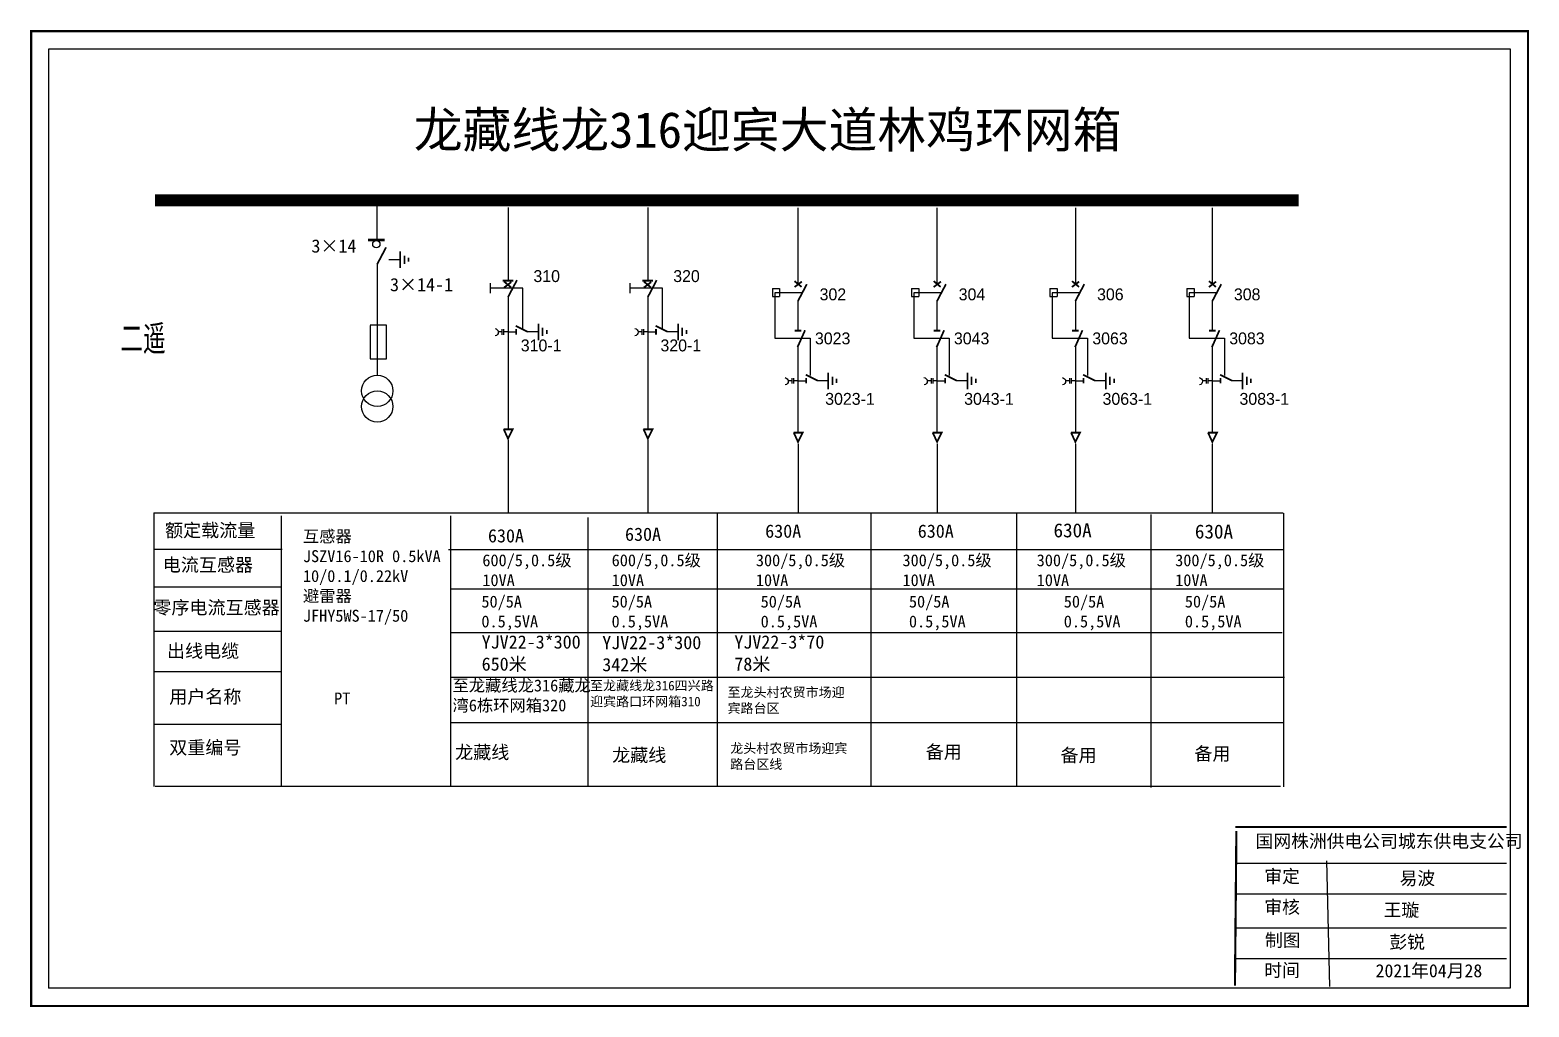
# Model space of a CAD drawing. Extents: x -188 to 199, y -69 to 98.
# Drawn here: x 73.6 to 199.3, y 15.9 to 97.8 of the extents above; entities that cross this region are included whole.
import ezdxf

# ---------------------------------------------------------------- set-up
doc = ezdxf.new("R2010")
doc.units = 0
doc.header["$LTSCALE"] = 0.774411
doc.linetypes.add('ACAD_ISO02W100', pattern=[15, 12, -3])
doc.linetypes.add('CENTER', pattern=[50.8, 31.75, -6.35, 6.35, -6.35])
doc.layers.get('0').update_dxf_attribs({"linetype": 'CONTINUOUS'})
doc.layers.add('2', color=7, linetype='CONTINUOUS')
doc.layers.add('3', color=7, linetype='CONTINUOUS')
doc.styles.add('hztxt_txtstyle_0.00_0_0', font='simkai.ttf')
doc.styles.add('hztxt_txtstyle_1.80_0_0', font='', dxfattribs={"height": 1.8, "bigfont": 'hztxt.shx'})
doc.styles.add('hztxt_txtstyle_2.70_0_0', font='simkai.ttf', dxfattribs={"height": 2.7})
doc.styles.add('字体', font='', dxfattribs={"height": 2.5})
doc.styles.add('宋体', font='', dxfattribs={"width": 0.65})
doc.styles.get('hztxt_txtstyle_1.80_0_0').set_extended_font_data('hztxt')
doc.styles.get('字体').set_extended_font_data('SimSun')
doc.styles.get('宋体').set_extended_font_data('SimSun')

# ---------------------------------------------------------------- blocks, each defined once
blk = doc.blocks.new('JD')
for points in [[(-2, 0.2), (-2, -0.2), (2, 0.2), (2, -0.2)], [(1, -1.2), (1, -0.8), (-1, -1.2), (-1, -0.8)], [(-0.5, -1.8), (-0.5, -2.2), (0.5, -1.8), (0.5, -2.2)]]:
    blk.add_trace(points)

msp = doc.modelspace()

# ---------------------------------------------------------------- linework, layer by layer
at = {"linetype": 'Continuous'}
msp.add_line((75.16, 96.17), (75.16, 17.46), dxfattribs=at)
at = {"color": 0}
for p, q in [((102.7, 83.5), (102.7, 80.22)), ((113.69, 82.9), (113.69, 76.79)), ((125.41, 82.9), (125.41, 76.79)), ((137.99, 82.87), (137.99, 76.45)), ((149.65, 82.87), (149.65, 76.45)), ((161.25, 82.87), (161.25, 76.45)), ((172.73, 82.87), (172.73, 76.45)), ((102.72, 78.18), (102.72, 68.86)), ((103.7, 78.55), (104.64, 78.55)), ((113.69, 75.43), (113.69, 64.33)), ((125.41, 75.43), (125.41, 64.33)), ((135.86, 76.11), (136.46, 76.11)), ((135.86, 76.11), (135.86, 75.44)), ((135.86, 75.44), (136.46, 75.44)), ((136.46, 76.11), (136.46, 75.44)), ((147.52, 76.11), (148.12, 76.11)), ((147.52, 76.11), (147.52, 75.44)), ((147.52, 75.44), (148.12, 75.44)), ((148.12, 76.11), (148.12, 75.44)), ((159.12, 76.11), (159.72, 76.11)), ((159.12, 76.11), (159.12, 75.44)), ((159.12, 75.44), (159.72, 75.44)), ((159.72, 76.11), (159.72, 75.44)), ((170.6, 76.11), (171.2, 76.11)), ((170.6, 76.11), (170.6, 75.44)), ((170.6, 75.44), (171.2, 75.44)), ((171.2, 76.11), (171.2, 75.44)), ((137.99, 75.09), (137.99, 72.62)), ((149.65, 75.09), (149.65, 72.62)), ((161.25, 75.09), (161.25, 72.62)), ((172.73, 75.09), (172.73, 72.62)), ((113.69, 72.48), (114.38, 72.48)), ((115.28, 72.5), (116.22, 72.5)), ((125.41, 72.48), (126.1, 72.48)), ((127, 72.5), (127.94, 72.5)), ((137.99, 71.38), (137.99, 64.07)), ((149.65, 71.38), (149.65, 64.07)), ((161.25, 71.38), (161.25, 64.07)), ((172.73, 71.38), (172.73, 64.07)), ((137.99, 68.38), (138.69, 68.38)), ((139.59, 68.4), (140.53, 68.4)), ((149.65, 68.38), (150.34, 68.38)), ((151.25, 68.4), (152.19, 68.4)), ((161.25, 68.38), (161.94, 68.38)), ((162.84, 68.4), (163.78, 68.4)), ((172.73, 68.38), (173.42, 68.38)), ((174.32, 68.4), (175.26, 68.4)), ((94.76, 54.23), (84.06, 54.23)), ((94.72, 51.08), (84.02, 51.08)), ((94.72, 47.36), (84.02, 47.36)), ((94.68, 43.97), (83.98, 43.97)), ((94.72, 39.56), (84.02, 39.56))]:
    msp.add_line(p, q, dxfattribs=at)
at = {"color": 0, "linetype": 'ACAD_ISO02W100'}
for p, q in [((138.29, 75.76), (136.05, 75.76)), ((136.05, 75.76), (136.05, 71.95)), ((149.95, 75.76), (147.71, 75.76)), ((147.71, 75.76), (147.71, 71.95)), ((161.55, 75.76), (159.31, 75.76)), ((159.31, 75.76), (159.31, 71.95)), ((173.03, 75.76), (170.79, 75.76)), ((170.79, 75.76), (170.79, 71.95)), ((136.05, 71.95), (139.01, 71.95)), ((139.01, 71.95), (139.01, 68.81)), ((147.71, 71.95), (150.67, 71.95)), ((150.67, 71.95), (150.67, 68.81)), ((159.31, 71.95), (162.26, 71.95)), ((162.26, 71.95), (162.26, 68.81)), ((170.79, 71.95), (173.74, 71.95)), ((173.74, 71.95), (173.74, 68.81))]:
    msp.add_line(p, q, dxfattribs=at)
at = {"color": 0, "linetype": 'CENTER'}
for p, q in [((113.69, 63.43), (113.69, 57.29)), ((125.41, 63.43), (125.41, 57.29)), ((138, 63.09), (138, 57.33)), ((149.66, 63.09), (149.66, 57.33)), ((161.25, 63.09), (161.25, 57.33)), ((172.73, 63.09), (172.73, 57.33))]:
    msp.add_line(p, q, dxfattribs=at)
at = {"color": 0, "linetype": 'Continuous'}
for p, q in [((84, 57.31), (178.66, 57.31)), ((84.04, 34.36), (84.04, 57.31)), ((94.67, 57.06), (94.67, 34.37)), ((108.87, 57.06), (108.87, 34.37)), ((120.39, 56.91), (120.39, 34.38)), ((131.22, 57.26), (131.22, 34.37)), ((144.11, 57.26), (144.11, 34.37)), ((156.31, 57.25), (156.31, 34.35)), ((167.58, 57.17), (167.58, 34.28)), ((178.71, 57.29), (178.71, 34.35)), ((108.7, 54.24), (178.69, 54.24)), ((108.87, 50.95), (178.71, 50.95)), ((108.87, 47.27), (178.6, 47.27)), ((108.87, 43.54), (178.79, 43.54)), ((108.87, 39.74), (178.69, 39.74)), ((178.45, 34.36), (84.11, 34.36)), ((174.65, 27.96), (197.4, 27.96)), ((182.31, 28.13), (182.55, 17.62)), ((174.65, 25.37), (197.4, 25.37)), ((174.65, 22.54), (197.4, 22.54)), ((174.65, 19.95), (197.4, 19.95))]:
    msp.add_line(p, q, dxfattribs=at)
at = {"color": 0, "linetype": 'Continuous', "const_width": 0.182}
msp.add_lwpolyline([(73.71, 97.68), (199.19, 97.68), (199.19, 15.98), (73.71, 15.98)], close=True, dxfattribs=at)
at = {"color": 0, "linetype": 'Continuous'}
msp.add_lwpolyline([(75.18, 96.21), (197.71, 96.21), (197.71, 17.46), (75.16, 17.46)], dxfattribs=at)
at = {"color": 0}
for points, const_width in [([(84.11, 83.5), (179.96, 83.5)], 0.998), ([(101.95, 80.17), (103.35, 80.17)], 0.238), ([(102.72, 78.14), (103.47, 79.56)], 0.15), ([(113.25, 76.77), (114.13, 76.77)], 0.15), ([(113.36, 76.19), (113.97, 76.65)], 0.15), ([(113.36, 76.69), (113.95, 76.2)], 0.15), ([(113.69, 75.39), (114.44, 76.81)], 0.15), ([(124.96, 76.77), (125.85, 76.77)], 0.15), ([(125.08, 76.19), (125.69, 76.65)], 0.15), ([(125.08, 76.69), (125.67, 76.2)], 0.15), ([(125.41, 75.39), (126.15, 76.81)], 0.15), ([(137.71, 76.23), (138.32, 76.69)], 0.15), ([(137.71, 76.73), (138.3, 76.24)], 0.15), ([(149.37, 76.23), (149.98, 76.69)], 0.15), ([(149.37, 76.73), (149.96, 76.24)], 0.15), ([(160.96, 76.23), (161.57, 76.69)], 0.15), ([(160.97, 76.73), (161.56, 76.24)], 0.15), ([(172.45, 76.73), (173.03, 76.24)], 0.15), ([(172.44, 76.23), (173.05, 76.69)], 0.15), ([(137.99, 75.05), (138.74, 76.47)], 0.15), ([(149.65, 75.05), (150.4, 76.47)], 0.15), ([(161.25, 75.05), (162, 76.47)], 0.15), ([(172.73, 75.05), (173.48, 76.47)], 0.15), ([(114.34, 72.98), (115.34, 72.48)], 0.15), ([(126.06, 72.98), (127.06, 72.48)], 0.15), ([(114.38, 72.71), (114.38, 72.25)], 0.15), ([(126.1, 72.71), (126.1, 72.25)], 0.15), ([(137.73, 72.58), (138.28, 72.58)], 0.15), ([(137.96, 71.19), (138.59, 72.61)], 0.15), ([(149.38, 72.58), (149.94, 72.58)], 0.15), ([(149.62, 71.19), (150.25, 72.61)], 0.15), ([(160.98, 72.58), (161.54, 72.58)], 0.15), ([(161.22, 71.19), (161.85, 72.61)], 0.15), ([(172.46, 72.58), (173.01, 72.58)], 0.15), ([(172.7, 71.19), (173.33, 72.61)], 0.15), ([(138.65, 68.88), (139.65, 68.38)], 0.15), ([(138.69, 68.61), (138.69, 68.15)], 0.15), ([(150.31, 68.88), (151.3, 68.38)], 0.15), ([(150.34, 68.61), (150.34, 68.15)], 0.15), ([(161.9, 68.88), (162.9, 68.38)], 0.15), ([(161.94, 68.61), (161.94, 68.15)], 0.15), ([(173.38, 68.88), (174.38, 68.38)], 0.15), ([(173.42, 68.61), (173.42, 68.15)], 0.15), ([(113.32, 64.31), (114.08, 64.31), (113.69, 63.53), (113.33, 64.32)], 0.15), ([(125.04, 64.31), (125.8, 64.31), (125.41, 63.53), (125.05, 64.32)], 0.15), ([(137.63, 64.03), (138.39, 64.03), (138, 63.25), (137.64, 64.04)], 0.15), ([(149.28, 64.03), (150.05, 64.03), (149.66, 63.25), (149.29, 64.04)], 0.15), ([(160.88, 64.03), (161.64, 64.03), (161.25, 63.25), (160.89, 64.04)], 0.15), ([(172.36, 64.03), (173.12, 64.03), (172.73, 63.25), (172.37, 64.04)], 0.15)]:
    msp.add_lwpolyline(points, dxfattribs=dict(at, const_width=const_width))
for points in [[(112.18, 76.55), (112.18, 75.71)], [(123.9, 76.55), (123.9, 75.71)], [(102.13, 73.02), (102.13, 70.22), (103.51, 70.22), (103.51, 73.05), (102.13, 73.05)], [(113.18, 72.49), (112.87, 72.49)], [(113.18, 72.7), (113.18, 72.24)], [(113.32, 72.7), (113.32, 72.24)], [(113.69, 72.49), (113.32, 72.49)], [(124.9, 72.49), (124.59, 72.49)], [(124.9, 72.7), (124.9, 72.24)], [(125.04, 72.7), (125.04, 72.24)], [(125.4, 72.49), (125.04, 72.49)], [(137.49, 68.38), (137.18, 68.38)], [(137.49, 68.59), (137.49, 68.14)], [(137.63, 68.59), (137.63, 68.14)], [(137.99, 68.38), (137.63, 68.38)], [(149.15, 68.38), (148.83, 68.38)], [(149.15, 68.59), (149.15, 68.14)], [(149.29, 68.59), (149.29, 68.14)], [(149.65, 68.38), (149.29, 68.38)], [(160.75, 68.38), (160.43, 68.38)], [(160.75, 68.59), (160.75, 68.14)], [(160.89, 68.59), (160.89, 68.14)], [(161.25, 68.38), (160.89, 68.38)], [(172.22, 68.38), (171.91, 68.38)], [(172.22, 68.59), (172.22, 68.14)], [(172.36, 68.59), (172.36, 68.14)], [(172.73, 68.38), (172.36, 68.38)]]:
    msp.add_lwpolyline(points, dxfattribs=at)
at = {"color": 0, "linetype": 'ACAD_ISO02W100'}
for points in [[(114.92, 72.72), (114.92, 76.13), (112.18, 76.13)], [(126.63, 72.72), (126.63, 76.13), (123.9, 76.13)]]:
    msp.add_lwpolyline(points, dxfattribs=at)
at = {"color": 0}
for points in [[(112.6, 72.75, -0.877934), (112.61, 72.14)], [(124.32, 72.75, -0.877934), (124.33, 72.14)], [(136.91, 68.64, -0.877934), (136.92, 68.03)], [(148.56, 68.64, -0.877934), (148.58, 68.03)], [(160.16, 68.64, -0.877934), (160.17, 68.03)], [(171.64, 68.64, -0.877934), (171.65, 68.03)]]:
    msp.add_lwpolyline(points, format="xyb", dxfattribs=at)
at = {"color": 0, "linetype": 'Continuous', "const_width": 0.182}
for points in [[(174.75, 30.65), (174.63, 17.67)], [(174.65, 30.98), (197.4, 30.98)]]:
    msp.add_lwpolyline(points, dxfattribs=at)
at = {"color": 0}
msp.add_circle((102.65, 79.83), 0.305, dxfattribs=at)
at = {"layer": '2', "color": 0}
for centre in [(102.73, 67.53), (102.73, 66.22)]:
    msp.add_circle(centre, 1.31, dxfattribs=at)

# ---------------------------------------------------------------- block references
at = {"color": 0, "xscale": 0.3494655254594932, "yscale": 0.3494655254594932, "zscale": 0.3494655254595134, "rotation": 90}
for p in [(104.66, 78.52), (116.24, 72.47), (127.95, 72.47), (140.54, 68.37), (152.2, 68.37), (163.8, 68.37), (175.27, 68.37)]:
    msp.add_blockref('JD', p, dxfattribs=at)

# ---------------------------------------------------------------- texts
at = {"color": 0, "linetype": 'Continuous', "style": 'hztxt_txtstyle_2.70_0_0'}
for s, p in [('3×14', (97.21, 79.12)), ('3×14-1', (103.8, 75.88))]:
    msp.add_text(s, height=1.109, dxfattribs=at).set_placement(p)
at = {"color": 0, "style": 'hztxt_txtstyle_1.80_0_0'}
for s, p in [('310', (115.82, 76.65)), ('320', (127.54, 76.65)), ('302', (139.81, 75.12)), ('304', (151.47, 75.12)), ('306', (163.07, 75.12)), ('308', (174.54, 75.12)), ('310-1', (114.76, 70.84)), ('320-1', (126.47, 70.84)), ('3023', (139.42, 71.43)), ('3043', (151.07, 71.43)), ('3063', (162.67, 71.43)), ('3083', (174.15, 71.43)), ('3023-1', (140.28, 66.36)), ('3043-1', (151.93, 66.36)), ('3063-1', (163.53, 66.36)), ('3083-1', (175.01, 66.36))]:
    msp.add_text(s, height=0.998, dxfattribs=at).set_placement(p)
at = {"color": 0, "linetype": 'Continuous', "attachment_point": 1}
for s, insert, char_height, width, style in [('{\\C256;龙藏线龙316迎宾大道林鸡环网箱}', (105.79, 90.91), 3, 90.5642, '字体'), ('{\\fSimSun|b0|i0|c134|p2;额定载流量}', (84.94, 56.4), 1.1094, 17.8852, 'hztxt_txtstyle_2.70_0_0'), ('\\A1;{\\fSimSun|b0|i0|c134|p2;互感器\\PJSZV16-10R 0.5kVA\\P10/0.1/0.22kV\\P避雷器\\PJFHY5WS-17/50}', (96.5, 55.84), 0.9985, 18.4113, 'hztxt_txtstyle_2.70_0_0'), ('{\\fSimSun|b0|i0|c134|p2;630A}', (112.01, 55.94), 1.1094, 17.8852, 'hztxt_txtstyle_2.70_0_0'), ('{\\fSimSun|b0|i0|c134|p2;630A}', (123.5, 56.07), 1.1094, 17.8852, 'hztxt_txtstyle_2.70_0_0'), ('{\\fSimSun|b0|i0|c134|p2;630A}', (135.25, 56.33), 1.1094, 17.8852, 'hztxt_txtstyle_2.70_0_0'), ('{\\fSimSun|b0|i0|c134|p2;630A}', (148.04, 56.33), 1.1094, 17.8852, 'hztxt_txtstyle_2.70_0_0'), ('{\\fSimSun|b0|i0|c134|p2;630A}', (159.42, 56.43), 1.1757, 9.454, 'hztxt_txtstyle_0.00_0_0'), ('{\\fSimSun|b0|i0|c134|p2;630A}', (171.27, 56.33), 1.1757, 9.454, 'hztxt_txtstyle_0.00_0_0'), ('{\\fSimSun|b0|i0|c134|p2;电流互感器}', (84.75, 53.51), 1.1094, 17.8852, 'hztxt_txtstyle_2.70_0_0'), ('\\A1;{\\fSimSun|b0|i0|c134|p2;600/5,0.5级\\P10VA}', (111.54, 53.83), 0.9985, 18.4113, 'hztxt_txtstyle_2.70_0_0'), ('\\A1;{\\fSimSun|b0|i0|c134|p2;600/5,0.5级\\P10VA}', (122.38, 53.83), 0.9985, 18.4113, 'hztxt_txtstyle_2.70_0_0'), ('\\A1;{\\fSimSun|b0|i0|c134|p2;300/5,0.5级\\P10VA}', (134.47, 53.83), 0.9985, 18.4113, 'hztxt_txtstyle_2.70_0_0'), ('\\A1;{\\fSimSun|b0|i0|c134|p2;300/5,0.5级\\P10VA}', (146.76, 53.83), 0.9985, 18.4113, 'hztxt_txtstyle_2.70_0_0'), ('\\A1;{\\fSimSun|b0|i0|c134|p2;300/5,0.5级\\P10VA}', (158.01, 53.83), 0.9985, 18.4113, 'hztxt_txtstyle_2.70_0_0'), ('\\A1;{\\fSimSun|b0|i0|c134|p2;300/5,0.5级\\P10VA}', (169.62, 53.83), 0.9985, 18.4113, 'hztxt_txtstyle_2.70_0_0'), ('{\\fSimSun|b0|i0|c134|p2;50/5A\\P0.5,5VA}', (111.46, 50.37), 0.9985, 17.8852, 'hztxt_txtstyle_2.70_0_0'), ('{\\fSimSun|b0|i0|c134|p2;50/5A\\P0.5,5VA}', (122.37, 50.37), 0.9985, 17.8852, 'hztxt_txtstyle_2.70_0_0'), ('{\\fSimSun|b0|i0|c134|p2;50/5A\\P0.5,5VA}', (134.87, 50.37), 0.9985, 17.8852, 'hztxt_txtstyle_2.70_0_0'), ('{\\fSimSun|b0|i0|c134|p2;50/5A\\P0.5,5VA}', (147.3, 50.37), 0.9985, 17.8852, 'hztxt_txtstyle_2.70_0_0'), ('{\\fSimSun|b0|i0|c134|p2;50/5A\\P0.5,5VA}', (160.28, 50.37), 0.9985, 17.8852, 'hztxt_txtstyle_2.70_0_0'), ('{\\fSimSun|b0|i0|c134|p2;50/5A\\P0.5,5VA}', (170.43, 50.37), 0.9985, 17.8852, 'hztxt_txtstyle_2.70_0_0'), ('{\\fSimSun|b0|i0|c134|p2;零序电流互感器}', (83.96, 49.93), 1.1094, 17.8852, 'hztxt_txtstyle_2.70_0_0'), ('{\\fSimSun|b0|i0|c134|p2;YJV22-3*300\\P650米}', (111.48, 47.04), 1.1094, 17.8852, 'hztxt_txtstyle_2.70_0_0'), ('{\\fSimSun|b0|i0|c134|p2;YJV22-3*300\\P342米}', (121.59, 46.99), 1.1094, 17.8852, 'hztxt_txtstyle_2.70_0_0'), ('{\\fSimSun|b0|i0|c134|p2;YJV22-3*70\\P78米}', (132.66, 47.04), 1.1094, 17.8852, 'hztxt_txtstyle_2.70_0_0'), ('{\\fSimSun|b0|i0|c134|p2;出线电缆}', (85.1, 46.29), 1.1094, 17.8852, 'hztxt_txtstyle_2.70_0_0'), ('{\\fSimSun|b0|i0|c134|p2;至\\C256;龙藏线龙316藏龙湾6栋环网箱\\C0;320}', (109.04, 43.34), 1, 11.9559, 'hztxt_txtstyle_2.70_0_0'), ('{\\fSimSun|b0|i0|c134|p2;至\\C256;龙藏线龙316四兴路迎宾路口环网箱\\C0;310}', (120.57, 43.23), 0.8, 10.7118, 'hztxt_txtstyle_2.70_0_0'), ('{\\fSimSun|b0|i0|c134|p2;至\\C256;龙头村农贸市场迎宾路台区}', (132.09, 42.67), 0.8, 10.7118, 'hztxt_txtstyle_2.70_0_0'), ('{\\fSimSun|b0|i0|c134|p2;用户名称}', (85.29, 42.45), 1.1094, 17.8852, 'hztxt_txtstyle_2.70_0_0'), ('{\\fSimSun|b0|i0|c134|p2;PT}', (99.11, 42.25), 1.0024, 7.7986, 'hztxt_txtstyle_0.00_0_0'), ('{\\fSimSun|b0|i0|c134|p2;双重编号}', (85.29, 38.19), 1.1094, 17.8852, 'hztxt_txtstyle_2.70_0_0'), ('{\\fSimSun|b0|i0|c134|p2;龙藏线}', (109.26, 37.8), 1.1094, 12.4276, 'hztxt_txtstyle_2.70_0_0'), ('{\\fSimSun|b0|i0|c134|p2;龙藏线}', (122.42, 37.56), 1.1094, 12.4276, 'hztxt_txtstyle_2.70_0_0'), ('{\\fSimSun|b0|i0|c134|p2;\\C256;龙头村农贸市场迎宾路台区线}', (132.32, 37.98), 0.8, 10.7118, 'hztxt_txtstyle_2.70_0_0'), ('{\\fSimSun|b0|i0|c134|p2;备用}', (148.71, 37.83), 1.1094, 12.4276, 'hztxt_txtstyle_2.70_0_0'), ('{\\fSimSun|b0|i0|c134|p2;备用}', (160, 37.55), 1.1094, 12.4276, 'hztxt_txtstyle_2.70_0_0'), ('{\\fSimSun|b0|i0|c134|p2;备用}', (171.23, 37.68), 1.1094, 12.4276, 'hztxt_txtstyle_2.70_0_0'), ('国网株洲供电公司城东供电支公司', (176.35, 30.34), 1.0944, 29.9201, '字体'), ('\\f\uffbfﾬￌﾣﾤ_GB2312|b0|i0|c134|p49;审定', (177.09, 27.39), 1.0944, 8.5588, '字体'), ('易波', (188.43, 27.23), 1.094, 8.5588, '字体'), ('\\f\uffbfﾬￌﾣﾤ_GB2312|b0|i0|c134|p49;审核', (177.09, 24.82), 1.0944, 8.5588, '字体'), ('王璇', (187.09, 24.57), 1.094, 8.5588, '字体'), ('\\f\uffbfﾬￌﾣﾤ_GB2312|b0|i0|c134|p49;制图', (177.15, 22.04), 1.0944, 8.5588, '字体'), ('彭锐', (187.57, 21.89), 1.094, 8.5588, '字体'), ('\\f\uffbfﾬￌﾣﾤ_GB2312|b0|i0|c134|p49;时间', (177.09, 19.52), 1.0944, 8.5588, '字体'), ('2021年04月28', (186.42, 19.48), 1.094, 16.0081, '字体')]:
    msp.add_mtext(s, dxfattribs=dict(at, insert=insert, char_height=char_height, width=width, style=style))
at = {"layer": '3', "color": 0, "style": '宋体', "width": 0.65}
msp.add_text('二遥', height=2.143, dxfattribs=at).set_placement((81.19, 70.86, -0.03))

doc.saveas('drawing.dxf')
